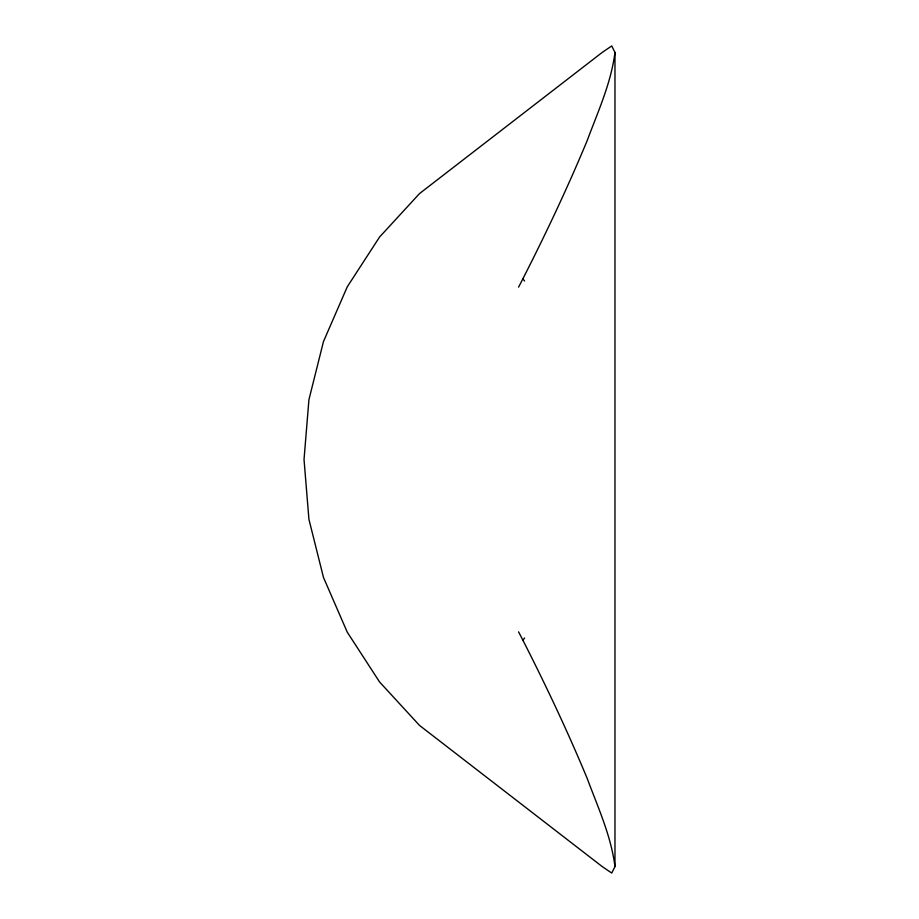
<?xml version="1.0" encoding="UTF-8"?>
<svg xmlns="http://www.w3.org/2000/svg" width="919" height="919" viewBox="0 0 919 919"><rect width="100%" height="100%" fill="white"/><g stroke="black" fill="none" stroke-linecap="round" stroke-linejoin="round"><path stroke-width="1.38" d="M614.972 52.406L614.972 866.594L611.732 873.05L602.232 866.594L419.535 725.436L379.57 681.967L347.244 632.146L323.465 577.408L308.922 519.304L304.028 459.5L308.922 399.696L323.465 341.592L347.244 286.854L379.57 237.033L419.535 193.564L602.232 52.406L611.732 45.95L614.972 52.406C611.066 83.273 597.867 111.865 587.115 140.768C566.77 189.67 544.071 237.55 519.878 284.66L518.546 287.13M522.819 640.21L524.611 638.004M522.819 278.79L524.611 280.996M518.546 631.87L519.878 634.34C544.071 681.45 566.77 729.33 587.115 778.232C597.867 807.135 611.066 835.727 614.972 866.594"/></g></svg>
